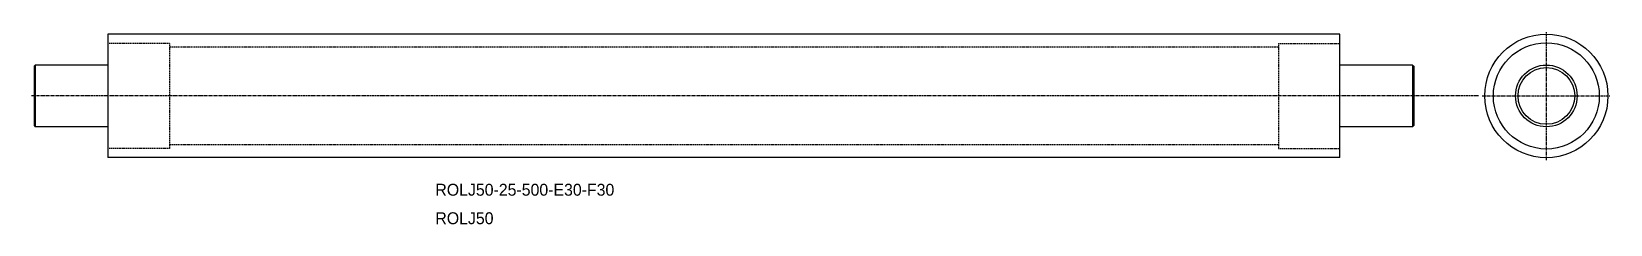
# Model space of a CAD drawing. Extents: x -94 to 547, y -16 to 62.
import ezdxf

# ---------------------------------------------------------------- set-up
doc = ezdxf.new("R2010")
doc.units = 0
doc.linetypes.add('CENTER', pattern=[2, 1.25, -0.25, 0.25, -0.25])
doc.linetypes.add('DASHED', pattern=[0.75, 0.5, -0.25])
doc.layers.get('0').update_dxf_attribs({"linetype": 'CONTINUOUS'})
doc.layers.add('CENTER', color=1, linetype='CENTER')

# ---------------------------------------------------------------- blocks, each defined once
blk = doc.blocks.new('*U17')
at = {"color": 7}
blk.add_text('ROLJ50-25-500-E30-F30', height=4.8126, dxfattribs=at).set_placement((70.08, -4.54))
blk = doc.blocks.new('*U18')
at = {"color": 7}
blk.add_text('ROLJ50', height=4.813, dxfattribs=at).set_placement((70.08, -16.07))

msp = doc.modelspace()

# ---------------------------------------------------------------- linework, layer by layer
at = {"color": 7, "linetype": 'CONTINUOUS'}
for p, q in [((-62.79, 60.8), (-62.79, 10.9)), ((437.21, 60.8), (-62.79, 60.8)), ((437.21, 10.9), (437.21, 60.8)), ((-92.79, 47.85), (-92.29, 48.35)), ((-92.79, 47.85), (-92.79, 23.85)), ((-62.79, 48.35), (-92.29, 48.35)), ((-92.29, 48.35), (-92.29, 23.35)), ((466.71, 48.35), (437.21, 48.35)), ((466.71, 48.35), (467.21, 47.85)), ((466.71, 48.35), (466.71, 23.35)), ((467.21, 47.85), (467.21, 23.85)), ((-92.79, 23.85), (-92.29, 23.35)), ((-62.79, 23.35), (-92.29, 23.35)), ((466.71, 23.35), (437.21, 23.35)), ((466.71, 23.35), (467.21, 23.85)), ((437.21, 10.9), (-62.79, 10.9))]:
    msp.add_line(p, q, dxfattribs=at)
at = {"color": 3, "linetype": 'DASHED'}
for p, q in [((-37.79, 57.1), (-62.79, 57.1)), ((-37.79, 57.1), (-37.79, 14.6)), ((412.21, 55.6), (-37.79, 55.6)), ((412.21, 57.1), (437.21, 57.1)), ((412.21, 57.1), (412.21, 14.6)), ((-37.79, 14.6), (-62.79, 14.6)), ((412.21, 16.1), (-37.79, 16.1)), ((412.21, 14.6), (437.21, 14.6))]:
    msp.add_line(p, q, dxfattribs=at)
at = {"color": 7, "linetype": 'CONTINUOUS'}
for radius in [25, 21.5, 12.5, 11.5]:
    msp.add_circle((520.97, 35.85), radius, dxfattribs=at)
at = {"layer": 'CENTER', "color": 1, "linetype": 'CENTER'}
for p, q in [((520.97, 9.85), (520.97, 61.85)), ((493.39, 35.85), (-93.79, 35.85)), ((494.97, 35.85), (546.97, 35.85))]:
    msp.add_line(p, q, dxfattribs=at)

# ---------------------------------------------------------------- block references
at = {"color": 7}
for name in ['*U17', '*U18']:
    msp.add_blockref(name, (0, 0), dxfattribs=at)

doc.saveas('drawing.dxf')
